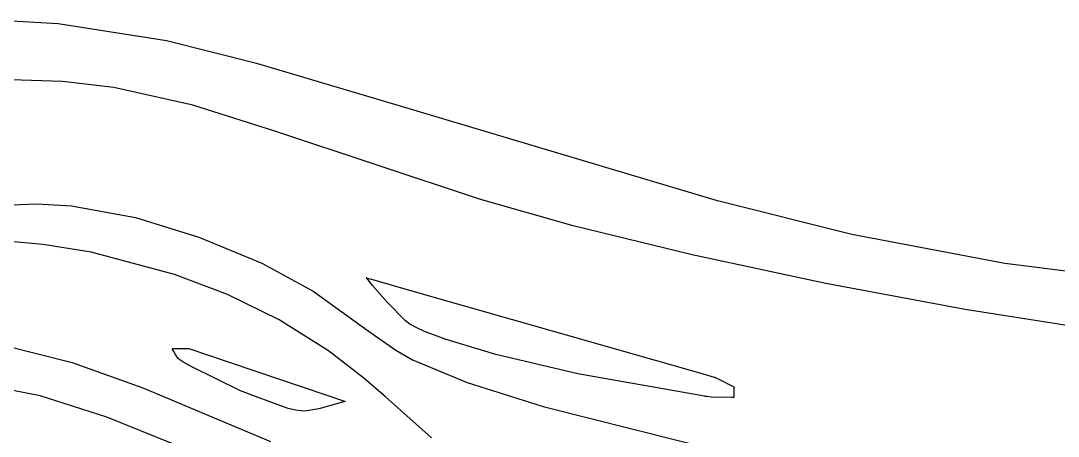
# Model space of a CAD drawing. Extents: x -12.8 to 12.7, y -1.7 to 5.4.
# Drawn here: x 4.523 to 9.144, y 3.5 to 5.353 of the extents above; entities that cross this region are included whole.
import ezdxf

# ---------------------------------------------------------------- set-up
doc = ezdxf.new("R2010")
doc.units = 0

msp = doc.modelspace()

# ---------------------------------------------------------------- linework, layer by layer
at = {"layer": 'Layer 1', "color": 7, "linetype": 'CONTINUOUS'}
for p, q in [((4.689315, 5.338824), (4.456746, 5.352915)), ((5.171737, 5.263543), (4.689315, 5.338824)), ((5.578712, 5.161169), (5.171737, 5.263543)), ((6.203668, 4.974624), (5.578712, 5.161169)), ((4.708672, 5.081335), (4.478915, 5.089118)), ((4.937164, 5.054584), (4.708672, 5.081335)), ((5.29027, 4.976836), (4.937164, 5.054584)), ((5.655507, 4.859872), (5.29027, 4.976836)), ((7.625827, 4.55066), (6.203668, 4.974624)), ((6.565714, 4.557904), (5.655507, 4.859872)), ((4.44564, 4.53088), (4.594484, 4.53723)), ((4.594484, 4.53723), (4.74899, 4.52722)), ((6.98367, 4.43843), (6.565714, 4.557904)), ((8.224136, 4.400131), (7.625827, 4.55066)), ((4.74899, 4.52722), (5.034474, 4.476134)), ((5.034474, 4.476134), (5.317009, 4.38807)), ((7.512828, 4.30928), (6.98367, 4.43843)), ((8.906109, 4.270533), (8.224136, 4.400131)), ((4.621664, 4.354765), (4.460394, 4.369556)), ((4.836489, 4.321777), (4.621664, 4.354765)), ((5.317009, 4.38807), (5.596371, 4.272349)), ((5.208258, 4.221959), (4.836489, 4.321777)), ((8.10814, 4.181798), (7.512828, 4.30928)), ((5.596371, 4.272349), (5.825243, 4.147801)), ((9.603289, 4.182841), (8.906109, 4.270533)), ((5.44423, 4.132182), (5.208258, 4.221959)), ((6.062323, 4.207173), (6.062323, 4.207173)), ((6.062323, 4.207173), (6.062323, 4.207173)), ((6.062323, 4.207173), (6.062324, 4.207173)), ((6.062325, 4.207171), (6.062323, 4.207173)), ((6.062323, 4.207173), (6.062323, 4.207173)), ((6.062323, 4.207173), (6.062323, 4.207173)), ((6.062323, 4.207173), (6.062323, 4.207173)), ((6.062323, 4.207173), (6.062323, 4.207173)), ((6.062323, 4.207173), (6.062323, 4.207173)), ((6.062324, 4.207173), (6.06233, 4.207171)), ((6.062331, 4.207163), (6.062325, 4.207171)), ((6.06233, 4.207171), (6.062351, 4.207165)), ((6.062354, 4.207133), (6.062331, 4.207163)), ((6.062351, 4.207165), (6.062441, 4.20714)), ((6.062447, 4.207015), (6.062354, 4.207133)), ((6.062441, 4.20714), (6.0628, 4.207037)), ((6.062816, 4.206547), (6.062447, 4.207015)), ((6.0628, 4.207037), (6.066604, 4.205949)), ((6.064263, 4.204722), (6.062816, 4.206547)), ((6.066604, 4.205949), (6.085052, 4.200677)), ((6.069815, 4.197786), (6.064263, 4.204722)), ((6.090106, 4.172951), (6.069815, 4.197786)), ((6.085052, 4.200677), (6.279895, 4.144988)), ((6.15589, 4.096863), (6.090106, 4.172951)), ((8.729924, 4.065616), (8.10814, 4.181798)), ((5.674009, 4.019658), (5.44423, 4.132182)), ((5.825243, 4.147801), (6.070226, 3.970234)), ((6.279895, 4.144988), (7.562779, 3.778323)), ((6.236975, 4.015544), (6.15589, 4.096863)), ((9.338497, 3.970367), (8.729924, 4.065616)), ((5.893807, 3.881794), (5.674009, 4.019658)), ((6.256387, 4.000209), (6.236975, 4.015544)), ((6.284326, 3.984637), (6.256387, 4.000209)), ((6.321875, 3.967879), (6.284326, 3.984637)), ((6.070226, 3.970234), (6.193599, 3.884705)), ((6.417927, 3.932397), (6.321875, 3.967879)), ((6.638741, 3.86471), (6.417927, 3.932397)), ((4.451713, 3.905178), (4.751912, 3.82864)), ((5.197925, 3.891591), (5.197925, 3.891591)), ((5.197925, 3.891591), (5.197925, 3.891591)), ((5.197925, 3.891591), (5.197925, 3.891591)), ((5.197925, 3.891591), (5.197925, 3.891591)), ((5.197925, 3.891591), (5.197926, 3.891591)), ((5.197925, 3.89159), (5.197925, 3.891591)), ((5.197925, 3.891591), (5.197925, 3.891591)), ((5.197925, 3.891591), (5.197925, 3.891591)), ((5.197925, 3.891591), (5.197925, 3.891591)), ((5.197925, 3.891591), (5.197925, 3.891591)), ((5.197925, 3.891591), (5.197925, 3.891591)), ((5.197925, 3.891591), (5.197925, 3.891591)), ((5.197925, 3.891591), (5.197925, 3.891591)), ((5.197925, 3.891591), (5.197925, 3.891591)), ((5.197926, 3.89159), (5.197925, 3.89159)), ((5.197925, 3.89159), (5.197925, 3.89159)), ((5.197926, 3.891591), (5.19793, 3.891591)), ((5.197927, 3.891587), (5.197926, 3.89159)), ((5.197932, 3.891575), (5.197927, 3.891587)), ((5.19793, 3.891591), (5.197943, 3.89159)), ((5.197954, 3.891528), (5.197932, 3.891575)), ((5.197943, 3.89159), (5.198085, 3.89159)), ((5.198041, 3.891345), (5.197954, 3.891528)), ((5.198383, 3.890632), (5.198041, 3.891345)), ((5.198085, 3.89159), (5.198779, 3.891587)), ((5.199702, 3.887937), (5.198383, 3.890632)), ((5.198779, 3.891587), (5.206237, 3.891559)), ((5.204584, 3.87844), (5.199702, 3.887937)), ((5.206237, 3.891559), (5.264183, 3.891335)), ((5.264183, 3.891335), (5.272319, 3.891304)), ((5.272319, 3.891304), (5.273595, 3.891299)), ((5.273595, 3.891299), (5.273602, 3.891299)), ((5.273602, 3.891299), (5.273602, 3.891299)), ((5.273602, 3.891299), (5.273602, 3.891299)), ((5.273602, 3.891299), (5.273602, 3.891299)), ((5.273602, 3.891299), (5.273602, 3.891299)), ((5.273602, 3.891299), (5.273602, 3.891299)), ((5.273602, 3.891299), (5.273602, 3.891299)), ((5.273602, 3.891299), (5.273603, 3.891299)), ((5.273603, 3.891299), (5.273605, 3.891298)), ((5.273605, 3.891298), (5.273612, 3.891296)), ((5.273612, 3.891296), (5.273643, 3.891285)), ((5.273643, 3.891285), (5.273767, 3.891244)), ((5.273767, 3.891244), (5.275075, 3.890801)), ((5.275075, 3.890801), (5.281439, 3.888646)), ((5.281439, 3.888646), (5.349856, 3.86548)), ((6.051155, 3.759426), (5.893807, 3.881794)), ((6.193599, 3.884705), (6.267292, 3.841342)), ((5.212433, 3.864339), (5.204584, 3.87844)), ((5.222186, 3.84875), (5.212433, 3.864339)), ((5.222985, 3.847775), (5.222186, 3.84875)), ((5.224157, 3.846633), (5.222985, 3.847775)), ((5.232354, 3.840509), (5.224157, 3.846633)), ((5.245631, 3.83216), (5.232354, 3.840509)), ((5.349856, 3.86548), (5.881351, 3.685514)), ((6.267292, 3.841342), (6.511813, 3.739535)), ((7.003975, 3.778208), (6.638741, 3.86471)), ((4.751912, 3.82864), (5.067449, 3.716182)), ((5.284598, 3.810193), (5.245631, 3.83216)), ((5.502236, 3.703713), (5.284598, 3.810193)), ((6.147548, 3.676746), (6.051155, 3.759426)), ((7.568516, 3.679071), (7.003975, 3.778208)), ((7.562779, 3.778323), (7.610854, 3.764583)), ((7.610854, 3.764583), (7.614042, 3.763671)), ((7.614042, 3.763671), (7.614243, 3.763614)), ((7.614243, 3.763614), (7.614255, 3.76361)), ((7.614255, 3.76361), (7.614256, 3.76361)), ((7.614256, 3.76361), (7.614256, 3.76361)), ((7.614256, 3.76361), (7.614256, 3.76361)), ((7.614256, 3.76361), (7.614256, 3.76361)), ((7.614256, 3.76361), (7.614256, 3.76361)), ((7.614256, 3.76361), (7.614256, 3.76361)), ((7.614256, 3.76361), (7.614257, 3.763609)), ((7.614257, 3.763609), (7.614262, 3.763607)), ((7.614262, 3.763607), (7.614282, 3.763597)), ((7.614282, 3.763597), (7.614491, 3.763491)), ((7.614491, 3.763491), (7.615505, 3.76298)), ((7.615505, 3.76298), (7.626212, 3.757575)), ((7.626212, 3.757575), (7.696707, 3.721991)), ((4.609888, 3.680097), (4.337202, 3.735108)), ((5.067449, 3.716182), (5.635483, 3.47734)), ((5.56825, 3.678259), (5.502236, 3.703713)), ((6.511813, 3.739535), (6.850375, 3.633496)), ((7.696707, 3.721991), (7.699349, 3.720657)), ((7.699349, 3.720657), (7.699524, 3.720569)), ((7.69951, 3.713908), (7.69936, 3.674669)), ((7.699533, 3.719868), (7.69951, 3.713908)), ((7.699524, 3.720569), (7.699535, 3.720563)), ((7.699535, 3.720432), (7.699533, 3.719868)), ((7.699535, 3.720563), (7.699535, 3.720563)), ((7.699535, 3.720563), (7.699535, 3.720563)), ((7.699535, 3.720563), (7.699535, 3.720563)), ((7.699535, 3.720563), (7.699535, 3.720563)), ((7.699535, 3.720563), (7.699535, 3.720563)), ((7.699535, 3.720563), (7.699535, 3.720563)), ((7.699535, 3.720563), (7.699535, 3.720563)), ((7.699535, 3.720563), (7.699535, 3.720562)), ((7.699535, 3.720562), (7.699535, 3.720559)), ((7.699535, 3.720559), (7.699535, 3.720548)), ((7.699535, 3.720548), (7.699535, 3.720432)), ((4.907047, 3.586196), (4.609888, 3.680097)), ((5.714928, 3.624913), (5.56825, 3.678259)), ((5.955848, 3.652248), (5.850455, 3.622126)), ((5.881351, 3.685514), (5.955973, 3.660247)), ((5.966439, 3.655815), (5.955848, 3.652248)), ((5.955973, 3.660247), (5.967674, 3.656285)), ((5.967449, 3.656164), (5.966439, 3.655815)), ((5.967683, 3.656245), (5.967449, 3.656164)), ((5.967674, 3.656285), (5.967734, 3.656264)), ((5.96773, 3.656262), (5.967683, 3.656245)), ((5.967735, 3.656263), (5.96773, 3.656262)), ((5.967734, 3.656264), (5.967736, 3.656264)), ((5.967736, 3.656264), (5.967735, 3.656263)), ((5.967736, 3.656264), (5.967736, 3.656264)), ((5.967736, 3.656264), (5.967736, 3.656264)), ((5.967736, 3.656264), (5.967736, 3.656264)), ((5.967736, 3.656264), (5.967736, 3.656264)), ((5.967736, 3.656264), (5.967736, 3.656264)), ((5.967736, 3.656264), (5.967736, 3.656264)), ((5.967736, 3.656264), (5.967736, 3.656264)), ((6.311282, 3.530522), (6.147548, 3.676746)), ((7.568523, 3.67907), (7.568516, 3.679071)), ((7.568578, 3.67906), (7.568523, 3.67907)), ((7.568799, 3.679021), (7.568578, 3.67906)), ((7.572223, 3.678428), (7.568799, 3.679021)), ((7.578472, 3.677369), (7.572223, 3.678428)), ((7.598231, 3.674596), (7.578472, 3.677369)), ((7.690081, 3.67313), (7.598231, 3.674596)), ((7.698386, 3.673098), (7.690081, 3.67313)), ((7.699172, 3.673095), (7.698386, 3.673098)), ((7.699334, 3.673095), (7.699172, 3.673095)), ((7.699349, 3.673095), (7.699334, 3.673095)), ((7.699353, 3.673094), (7.699349, 3.673095)), ((7.699354, 3.673094), (7.699353, 3.673094)), ((7.699355, 3.673199), (7.699354, 3.673101)), ((7.699354, 3.673101), (7.699354, 3.673095)), ((7.699354, 3.673095), (7.699354, 3.673095)), ((7.699354, 3.673095), (7.699354, 3.673094)), ((7.699354, 3.673094), (7.699354, 3.673094)), ((7.699354, 3.673094), (7.699354, 3.673094)), ((7.699354, 3.673094), (7.699354, 3.673094)), ((7.699354, 3.673094), (7.699354, 3.673094)), ((7.699354, 3.673094), (7.699354, 3.673094)), ((7.69936, 3.674669), (7.699355, 3.673199)), ((5.748102, 3.616511), (5.714928, 3.624913)), ((5.781598, 3.612809), (5.748102, 3.616511)), ((5.798079, 3.61315), (5.781598, 3.612809)), ((5.850455, 3.622126), (5.798079, 3.61315)), ((6.850375, 3.633496), (7.645671, 3.433274)), ((5.200538, 3.466588), (4.907047, 3.586196)), ((6.352303, 3.492982), (6.311282, 3.530522))]:
    msp.add_line(p, q, dxfattribs=at)

doc.saveas('drawing.dxf')
